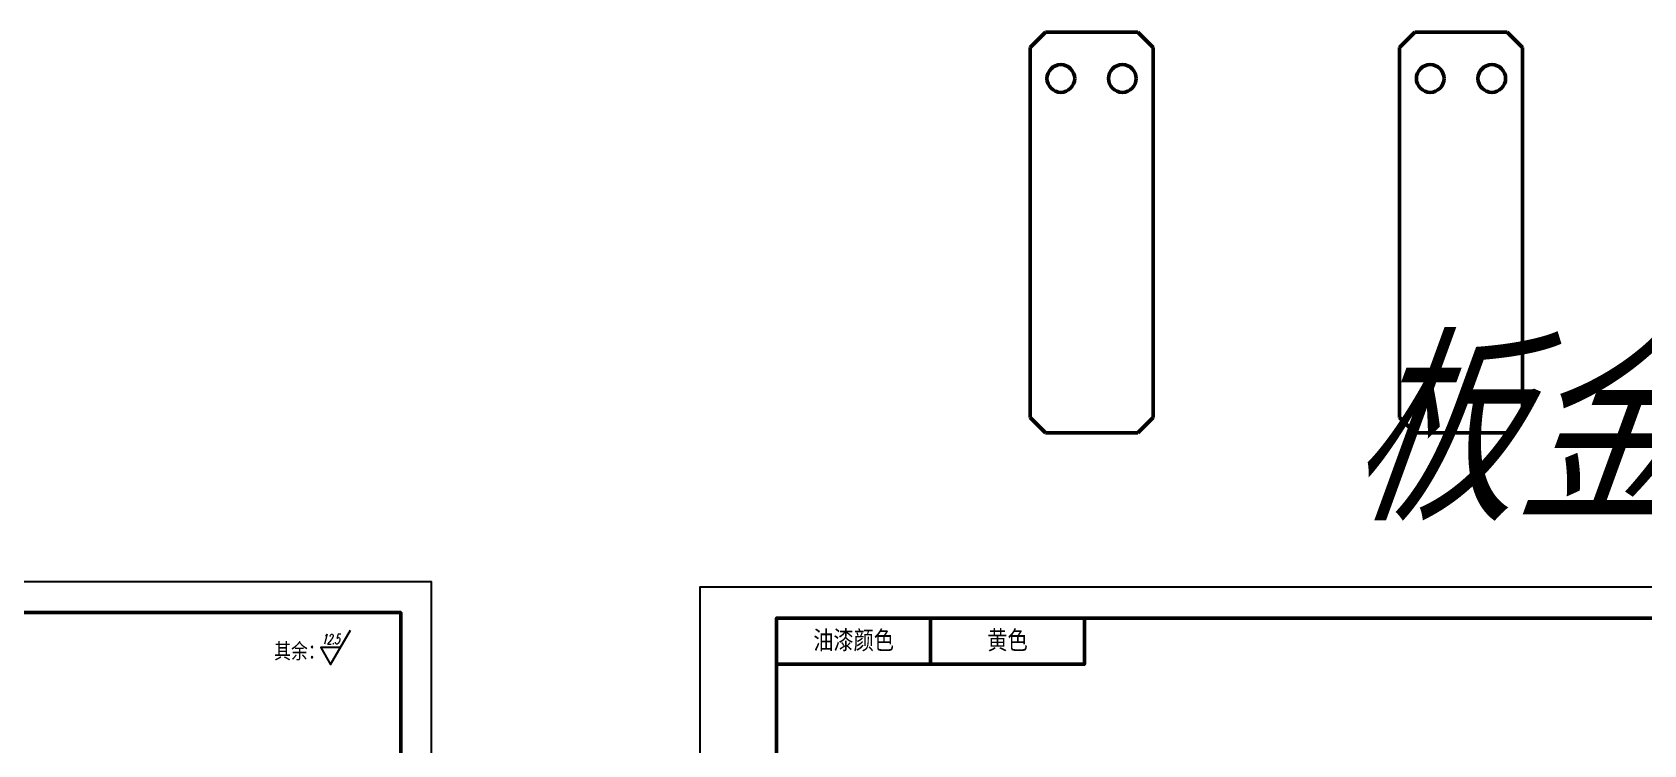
# Model space of a CAD drawing. Header units: inches. Extents: x 17901 to 26602, y 9673 to 14036.
# Drawn here: x 18671 to 19195, y 12866 to 13098 of the extents above; entities that cross this region are included whole.
import ezdxf
from ezdxf.enums import TextEntityAlignment as Align

# ---------------------------------------------------------------- set-up
doc = ezdxf.new("R2010")
doc.units = ezdxf.units.IN
doc.header["$MEASUREMENT"] = 0
for name, color, linetype, lineweight in [('图框_内框线', 5, 'Continuous', 50), ('标注线', 3, 'Continuous', 25), ('粗实线', 7, 'Continuous', 50)]:
    doc.layers.add(name, color=color, linetype=linetype, lineweight=lineweight)
doc.styles.add('DIM', font='romans.shx', dxfattribs={"width": 0.8, "oblique": 20, "bigfont": 'bigfont.shx'})
doc.styles.add('DIM_FONT', font='romans.shx', dxfattribs={"oblique": 15})
doc.styles.add('仿宋体', font='FSGB2312.ttf', dxfattribs={"width": 0.8, "height": 3.5})

msp = doc.modelspace()

# ---------------------------------------------------------------- linework, layer by layer
at = {"layer": 'Defpoints'}
for points in [[(18207.032, 12499.169), (18801.032, 12499.169), (18801.032, 12919.169), (18207.032, 12919.169)], [(18888.142, 12497.428), (19482.142, 12497.428), (19482.142, 12917.428), (18888.142, 12917.428)]]:
    msp.add_lwpolyline(points, close=True, dxfattribs=at)
at = {"layer": '图框_内框线'}
msp.add_line((18963.142, 12907.428), (18963.142, 12892.428), dxfattribs=at)
for points in [[(18232.032, 12509.169), (18791.032, 12509.169), (18791.032, 12909.169), (18232.032, 12909.169)], [(18913.142, 12507.428), (19472.142, 12507.428), (19472.142, 12907.428), (18913.142, 12907.428)], [(18913.142, 12907.428), (19013.142, 12907.428), (19013.142, 12892.428), (18913.142, 12892.428)]]:
    msp.add_lwpolyline(points, close=True, dxfattribs=at)
at = {"layer": '标注线', "ltscale": 2}
msp.add_lwpolyline([(18771.459, 12897.898), (18765.059, 12897.898), (18768.259, 12892.355), (18774.659, 12903.44)], dxfattribs=at)
at = {"layer": '粗实线', "ltscale": 0.176777}
for p, q in [((18995.456, 13092.555), (19000.456, 13097.555)), ((19030.456, 13097.555), (19035.456, 13092.555)), ((19115.456, 13092.555), (19120.456, 13097.555)), ((19150.456, 13097.555), (19155.456, 13092.555)), ((19000.456, 12967.555), (18995.456, 12972.555)), ((19030.456, 12967.555), (19035.456, 12972.555)), ((19120.456, 12967.555), (19115.456, 12972.555)), ((19150.456, 12967.555), (19155.456, 12972.555))]:
    msp.add_line(p, q, dxfattribs=at)
at = {"layer": '粗实线'}
for p, q in [((19000.456, 13097.555), (19030.456, 13097.555)), ((19120.456, 13097.555), (19150.456, 13097.555)), ((18995.456, 12972.555), (18995.456, 13092.555)), ((19035.456, 13092.555), (19035.456, 12972.555)), ((19115.456, 12972.555), (19115.456, 13092.555)), ((19155.456, 13092.555), (19155.456, 12972.555))]:
    msp.add_line(p, q, dxfattribs=at)
at = {"layer": '粗实线', "ltscale": 0.25}
for p, q in [((19020.456, 12967.555), (19000.456, 12967.555)), ((19030.456, 12967.555), (19020.456, 12967.555)), ((19140.456, 12967.555), (19120.456, 12967.555)), ((19150.456, 12967.555), (19140.456, 12967.555))]:
    msp.add_line(p, q, dxfattribs=at)
at = {"layer": '粗实线'}
for centre in [(19005.456, 13082.555), (19025.456, 13082.555), (19125.456, 13082.555), (19145.456, 13082.555)]:
    msp.add_circle(centre, 4.5, dxfattribs=at)

# ---------------------------------------------------------------- texts
at = {"layer": '标注线', "ltscale": 2, "style": 'DIM_FONT', "oblique": 15, "width": 0.559478}
msp.add_text('12.5', height=3.2, dxfattribs=at).set_placement((18765.4, 12898.963), (18771.112, 12898.963), align=Align.FIT)
at = {"layer": '标注线', "color": 3, "insert": (19098.501, 12994.56), "char_height": 50, "width": 659.636, "attachment_point": 1, "style": 'DIM'}
msp.add_mtext('{\\fFangSong_GB2312|b0|i0|c134|p49;板金}', dxfattribs=at)
at = {"layer": '标注线', "style": '仿宋体'}
for s, insert, char_height, width, attachment_point in [('其余：', (18749.94, 12899.198), 5, 61.23649, 1), ('油漆颜色', (18938.142, 12899.928), 6, 50, 5), ('{\\fSimSun|b0|i0|c134|p2;黄色}', (18988.142, 12899.928), 6, 50, 5)]:
    msp.add_mtext(s, dxfattribs=dict(at, insert=insert, char_height=char_height, width=width, attachment_point=attachment_point))

doc.saveas('drawing.dxf')
